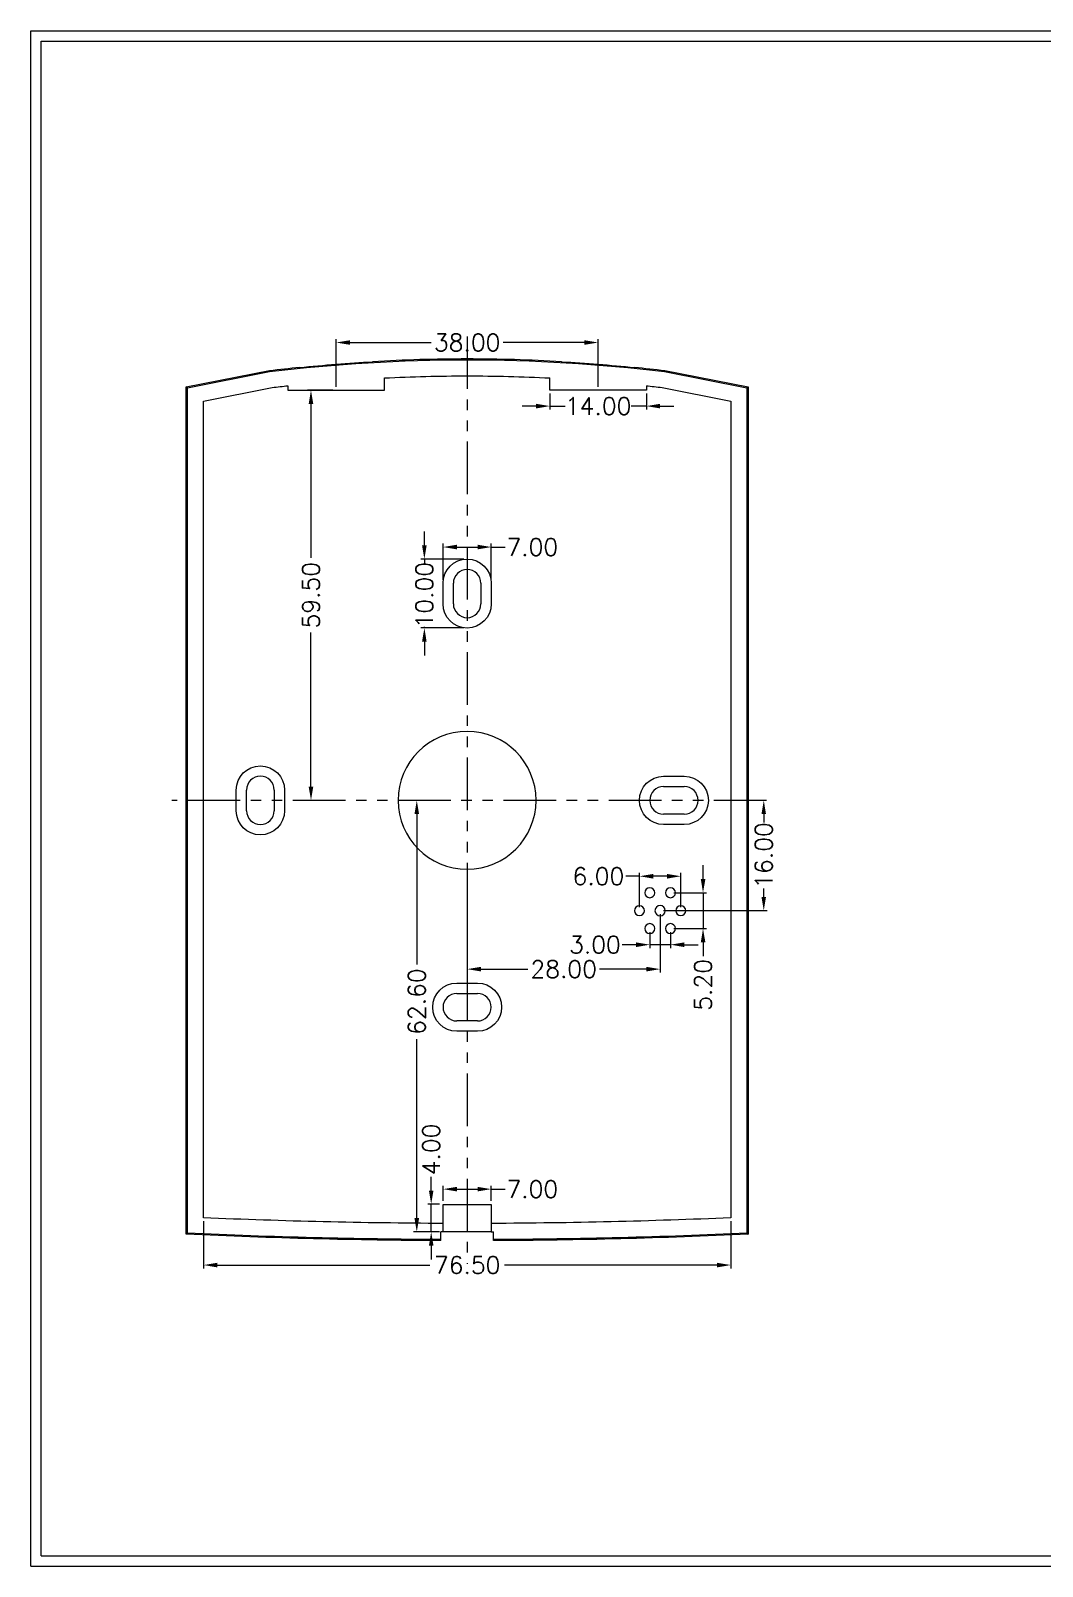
# Model space of a CAD drawing. Header units: millimetres. Extents: x 590 to 905, y 805 to 1028.
# Drawn here: x 589.9 to 736.6, y 804.8 to 1027.6 of the extents above; entities that cross this region are included whole.
import ezdxf

# ---------------------------------------------------------------- set-up
doc = ezdxf.new("R2010")
doc.units = ezdxf.units.MM
doc.header["$LTSCALE"] = 0.5
doc.linetypes.add('PHANTOM', pattern=[2.5, 1.25, -0.25, 0.25, -0.25, 0.25, -0.25])
doc.layers.add('13', color=7, linetype='Continuous')
doc.layers.add('17', color=7, linetype='Continuous')
doc.styles.get("Standard").update_dxf_attribs({"font": 'txt', "bigfont": 'gbcbig.shx'})
doc.dimstyles.new('ISO-25', dxfattribs={"dimtxt": 2.5, "dimasz": 2, "dimexe": 0.5, "dimexo": 0.5, "dimtad": 0, "dimzin": 1, "dimdsep": 46, "dimtxsty": 'Standard', "dimcen": 0, "dimclrd": 4, "dimclre": 4, "dimclrt": 3, "dimadec": 0, "dimazin": 0, "dimtfac": 1, "dimtmove": 0, "dimatfit": 3, "dimfxl": 1.25, "dimlwd": 9, "dimlwe": 9, "dimarcsym": 0})

# ---------------------------------------------------------------- blocks, each defined once
blk = doc.blocks.new('*D184')
at = {"color": 4, "lineweight": 9}
for p, q in [((633.7, 975.41), (630.04, 975.41)), ((630.54, 973.41), (630.54, 951.07)), ((630.54, 917.91), (630.54, 940.24))]:
    blk.add_line(p, q, dxfattribs=at)
for points in [[(630.2, 973.41), (630.87, 973.41), (630.54, 975.41)], [(630.2, 917.91), (630.87, 917.91), (630.54, 915.91)]]:
    blk.add_solid(points, dxfattribs=at)
at = {"layer": 'Defpoints', "color": 0, "lineweight": 9}
for p in [(630.54, 975.41), (634.2, 975.41), (630.54, 915.91)]:
    blk.add_point(p, dxfattribs=at)
at = {"color": 3, "lineweight": 9, "insert": (630.54, 945.66), "char_height": 2.5, "attachment_point": 5, "rotation": 90}
blk.add_mtext('59.50', dxfattribs=at)
blk = doc.blocks.new('*D183')
at = {"color": 4, "lineweight": 9}
for p, q in [((645.89, 913.91), (645.89, 892.12)), ((645.89, 855.31), (645.89, 881.29)), ((648.9, 853.31), (645.39, 853.31))]:
    blk.add_line(p, q, dxfattribs=at)
for points in [[(645.55, 913.91), (646.22, 913.91), (645.89, 915.91)], [(645.55, 855.31), (646.22, 855.31), (645.89, 853.31)]]:
    blk.add_solid(points, dxfattribs=at)
at = {"layer": 'Defpoints', "color": 0, "lineweight": 9}
for p in [(645.89, 915.91), (645.89, 915.91), (649.4, 853.31)]:
    blk.add_point(p, dxfattribs=at)
at = {"color": 3, "lineweight": 9, "insert": (645.89, 886.71), "char_height": 2.5, "attachment_point": 5, "rotation": 90}
blk.add_mtext('62.60', dxfattribs=at)
blk = doc.blocks.new('*D185')
at = {"color": 4, "lineweight": 9}
for p, q in [((649.7, 947.91), (649.7, 953.15)), ((651.7, 952.65), (654.7, 952.65)), ((656.7, 947.91), (656.7, 953.15)), ((656.7, 952.65), (658.7, 952.65))]:
    blk.add_line(p, q, dxfattribs=at)
for points in [[(651.7, 952.99), (651.7, 952.32), (649.7, 952.65)], [(654.7, 952.99), (654.7, 952.32), (656.7, 952.65)]]:
    blk.add_solid(points, dxfattribs=at)
at = {"layer": 'Defpoints', "color": 0, "lineweight": 9}
for p in [(649.7, 952.65), (649.7, 947.41), (656.7, 947.41)]:
    blk.add_point(p, dxfattribs=at)
at = {"color": 3, "lineweight": 9, "insert": (662.65, 952.65), "char_height": 2.5, "attachment_point": 5}
blk.add_mtext('7.00', dxfattribs=at)
blk = doc.blocks.new('*D186')
at = {"color": 4, "lineweight": 9}
for p, q in [((646.99, 952.91), (646.99, 954.91)), ((652.7, 950.91), (646.49, 950.91)), ((646.99, 950.91), (646.99, 950.25)), ((652.7, 940.91), (646.49, 940.91)), ((646.99, 940.91), (646.99, 941.08)), ((646.99, 938.91), (646.99, 936.91))]:
    blk.add_line(p, q, dxfattribs=at)
for points in [[(646.65, 952.91), (647.32, 952.91), (646.99, 950.91)], [(646.65, 938.91), (647.32, 938.91), (646.99, 940.91)]]:
    blk.add_solid(points, dxfattribs=at)
at = {"layer": 'Defpoints', "color": 0, "lineweight": 9}
for p in [(653.2, 950.91), (646.99, 940.91), (653.2, 940.91)]:
    blk.add_point(p, dxfattribs=at)
at = {"color": 3, "lineweight": 9, "insert": (646.99, 945.67), "char_height": 2.5, "attachment_point": 5, "rotation": 90}
blk.add_mtext('10.00', dxfattribs=at)
blk = doc.blocks.new('*D187')
at = {"color": 4, "lineweight": 9}
for p, q in [((649.7, 857.81), (649.7, 860.01)), ((656.7, 857.81), (656.7, 860.01)), ((651.7, 859.51), (654.7, 859.51)), ((656.7, 859.51), (658.7, 859.51))]:
    blk.add_line(p, q, dxfattribs=at)
for points in [[(651.7, 859.84), (651.7, 859.18), (649.7, 859.51)], [(654.7, 859.84), (654.7, 859.18), (656.7, 859.51)]]:
    blk.add_solid(points, dxfattribs=at)
at = {"layer": 'Defpoints', "color": 0, "lineweight": 9}
for p in [(649.7, 859.51), (649.7, 857.31), (656.7, 857.31)]:
    blk.add_point(p, dxfattribs=at)
at = {"color": 3, "lineweight": 9, "insert": (662.65, 859.51), "char_height": 2.5, "attachment_point": 5}
blk.add_mtext('7.00', dxfattribs=at)
blk = doc.blocks.new('*D188')
at = {"color": 4, "lineweight": 9}
for p, q in [((647.98, 859.31), (647.98, 861.31)), ((649.2, 857.31), (647.48, 857.31)), ((647.98, 853.31), (647.98, 857.31)), ((649.2, 853.31), (647.48, 853.31)), ((647.98, 851.31), (647.98, 849.31))]:
    blk.add_line(p, q, dxfattribs=at)
for points in [[(647.65, 859.31), (648.31, 859.31), (647.98, 857.31)], [(647.65, 851.31), (648.31, 851.31), (647.98, 853.31)]]:
    blk.add_solid(points, dxfattribs=at)
at = {"layer": 'Defpoints', "color": 0, "lineweight": 9}
for p in [(647.98, 857.31), (649.7, 857.31), (649.7, 853.31)]:
    blk.add_point(p, dxfattribs=at)
at = {"color": 3, "lineweight": 9, "insert": (647.98, 865.26), "char_height": 2.5, "attachment_point": 5, "rotation": 90}
blk.add_mtext('4.00', dxfattribs=at)
blk = doc.blocks.new('*D189')
at = {"color": 4, "lineweight": 9}
for p, q in [((634.2, 975.91), (634.2, 982.82)), ((672.2, 975.91), (672.2, 982.82)), ((636.2, 982.32), (647.99, 982.32)), ((670.2, 982.32), (658.4, 982.32))]:
    blk.add_line(p, q, dxfattribs=at)
for points in [[(636.2, 982.65), (636.2, 981.99), (634.2, 982.32)], [(670.2, 982.65), (670.2, 981.99), (672.2, 982.32)]]:
    blk.add_solid(points, dxfattribs=at)
at = {"layer": 'Defpoints', "color": 0, "lineweight": 9}
for p in [(672.2, 982.32), (634.2, 975.41), (672.2, 975.41)]:
    blk.add_point(p, dxfattribs=at)
at = {"color": 3, "lineweight": 9, "insert": (653.2, 982.32), "char_height": 2.5, "attachment_point": 5}
blk.add_mtext('38.00', dxfattribs=at)
blk = doc.blocks.new('*D190')
at = {"color": 4, "lineweight": 9}
for p, q in [((665.2, 974.91), (665.2, 972.6)), ((679.2, 974.91), (679.2, 972.6)), ((663.2, 973.1), (661.2, 973.1)), ((665.2, 973.1), (667.4, 973.1)), ((679.2, 973.1), (676.99, 973.1)), ((681.2, 973.1), (683.2, 973.1))]:
    blk.add_line(p, q, dxfattribs=at)
for points in [[(663.2, 973.43), (663.2, 972.76), (665.2, 973.1)], [(681.2, 973.43), (681.2, 972.76), (679.2, 973.1)]]:
    blk.add_solid(points, dxfattribs=at)
at = {"layer": 'Defpoints', "color": 0, "lineweight": 9}
for p in [(665.2, 975.41), (679.2, 975.41), (679.2, 973.1)]:
    blk.add_point(p, dxfattribs=at)
at = {"color": 3, "lineweight": 9, "insert": (672.2, 973.1), "char_height": 2.5, "attachment_point": 5}
blk.add_mtext('14.00', dxfattribs=at)
blk = doc.blocks.new('*D191')
at = {"color": 4, "lineweight": 9}
for p, q in [((614.95, 854.85), (614.95, 848)), ((691.45, 854.85), (691.45, 848)), ((616.95, 848.5), (647.78, 848.5)), ((689.45, 848.5), (658.61, 848.5))]:
    blk.add_line(p, q, dxfattribs=at)
for points in [[(616.95, 848.83), (616.95, 848.16), (614.95, 848.5)], [(689.45, 848.83), (689.45, 848.16), (691.45, 848.5)]]:
    blk.add_solid(points, dxfattribs=at)
at = {"layer": 'Defpoints', "color": 0, "lineweight": 9}
for p in [(614.95, 855.35), (691.45, 855.35), (691.45, 848.5)]:
    blk.add_point(p, dxfattribs=at)
at = {"color": 3, "lineweight": 9, "insert": (653.2, 848.5), "char_height": 2.5, "attachment_point": 5}
blk.add_mtext('76.50', dxfattribs=at)
blk = doc.blocks.new('*D192')
at = {"color": 4, "lineweight": 9}
for p, q in [((696.15, 915.91), (695.73, 915.91)), ((696.23, 913.91), (696.23, 912.7)), ((696.23, 901.91), (696.23, 903.11)), ((681.7, 899.91), (696.73, 899.91))]:
    blk.add_line(p, q, dxfattribs=at)
for points in [[(695.9, 913.91), (696.56, 913.91), (696.23, 915.91)], [(695.9, 901.91), (696.56, 901.91), (696.23, 899.91)]]:
    blk.add_solid(points, dxfattribs=at)
at = {"layer": 'Defpoints', "color": 0, "lineweight": 9}
for p in [(696.65, 915.91), (681.2, 899.91), (696.23, 899.91)]:
    blk.add_point(p, dxfattribs=at)
at = {"color": 3, "lineweight": 9, "insert": (696.23, 907.91), "char_height": 2.5, "attachment_point": 5, "rotation": 90}
blk.add_mtext('16.00', dxfattribs=at)
blk = doc.blocks.new('*D193')
at = {"color": 4, "lineweight": 9}
for p, q in [((653.2, 899.41), (653.2, 890.92)), ((681.2, 899.41), (681.2, 890.92)), ((655.2, 891.42), (661.99, 891.42)), ((679.2, 891.42), (672.4, 891.42))]:
    blk.add_line(p, q, dxfattribs=at)
for points in [[(655.2, 891.76), (655.2, 891.09), (653.2, 891.42)], [(679.2, 891.76), (679.2, 891.09), (681.2, 891.42)]]:
    blk.add_solid(points, dxfattribs=at)
at = {"layer": 'Defpoints', "color": 0, "lineweight": 9}
for p in [(653.2, 899.91), (681.2, 899.91), (653.2, 891.42)]:
    blk.add_point(p, dxfattribs=at)
at = {"color": 3, "lineweight": 9, "insert": (667.2, 891.42), "char_height": 2.5, "attachment_point": 5}
blk.add_mtext('28.00', dxfattribs=at)
blk = doc.blocks.new('*D194')
at = {"color": 4, "lineweight": 9}
for p, q in [((687.42, 904.5), (687.42, 906.5)), ((683.2, 902.5), (687.92, 902.5)), ((687.42, 902.5), (687.42, 897.31)), ((683.2, 897.31), (687.92, 897.31)), ((687.42, 895.31), (687.42, 893.31))]:
    blk.add_line(p, q, dxfattribs=at)
for points in [[(687.09, 904.5), (687.76, 904.5), (687.42, 902.5)], [(687.09, 895.31), (687.76, 895.31), (687.42, 897.31)]]:
    blk.add_solid(points, dxfattribs=at)
at = {"layer": 'Defpoints', "color": 0, "lineweight": 9}
for p in [(682.7, 902.5), (682.7, 897.31), (687.42, 897.31)]:
    blk.add_point(p, dxfattribs=at)
at = {"color": 3, "lineweight": 9, "insert": (687.42, 889.14), "char_height": 2.5, "attachment_point": 5, "rotation": 90}
blk.add_mtext('5.20', dxfattribs=at)
blk = doc.blocks.new('*D195')
at = {"color": 4, "lineweight": 9}
for p, q in [((679.7, 896.81), (679.7, 894.47)), ((682.7, 896.81), (682.7, 894.47)), ((677.7, 894.97), (675.7, 894.97)), ((682.7, 894.97), (679.7, 894.97)), ((684.7, 894.97), (686.7, 894.97))]:
    blk.add_line(p, q, dxfattribs=at)
for points in [[(677.7, 895.3), (677.7, 894.63), (679.7, 894.97)], [(684.7, 895.3), (684.7, 894.63), (682.7, 894.97)]]:
    blk.add_solid(points, dxfattribs=at)
at = {"layer": 'Defpoints', "color": 0, "lineweight": 9}
for p in [(679.7, 897.31), (682.7, 897.31), (679.7, 894.97)]:
    blk.add_point(p, dxfattribs=at)
at = {"color": 3, "lineweight": 9, "insert": (671.74, 894.97), "char_height": 2.5, "attachment_point": 5}
blk.add_mtext('3.00', dxfattribs=at)
blk = doc.blocks.new('*D196')
at = {"color": 4, "lineweight": 9}
for p, q in [((678.2, 904.9), (676.2, 904.9)), ((678.2, 900.41), (678.2, 905.4)), ((682.2, 904.9), (680.2, 904.9)), ((684.2, 900.41), (684.2, 905.4))]:
    blk.add_line(p, q, dxfattribs=at)
for points in [[(680.2, 905.23), (680.2, 904.56), (678.2, 904.9)], [(682.2, 905.23), (682.2, 904.56), (684.2, 904.9)]]:
    blk.add_solid(points, dxfattribs=at)
at = {"layer": 'Defpoints', "color": 0, "lineweight": 9}
for p in [(678.2, 904.9), (678.2, 899.91), (684.2, 899.91)]:
    blk.add_point(p, dxfattribs=at)
at = {"color": 3, "lineweight": 9, "insert": (672.24, 904.9), "char_height": 2.5, "attachment_point": 5}
blk.add_mtext('6.00', dxfattribs=at)

msp = doc.modelspace()

# ---------------------------------------------------------------- linework, layer by layer
at = {"color": 7, "linetype": 'Continuous', "lineweight": 9}
for p, q in [((589.873, 804.802), (589.873, 1027.552)), ((589.873, 1027.552), (904.873, 1027.552)), ((591.373, 806.302), (591.373, 1026.052)), ((591.373, 1026.052), (903.373, 1026.052)), ((589.873, 804.802), (904.873, 804.802)), ((591.373, 806.302), (903.373, 806.302))]:
    msp.add_line(p, q, dxfattribs=at)
at = {"layer": '13', "color": 7, "linetype": 'Continuous', "lineweight": 9}
for p, q in [((612.446, 975.891), (624.517, 978.258)), ((612.603, 975.762), (624.542, 978.103)), ((681.849, 978.103), (693.788, 975.762)), ((681.874, 978.258), (693.946, 975.891)), ((612.603, 975.762), (612.446, 975.891)), ((612.446, 852.962), (612.446, 975.891)), ((612.603, 853.112), (612.603, 975.762)), ((614.946, 973.834), (624.908, 975.787)), ((627.196, 976.051), (627.196, 975.406)), ((641.196, 975.406), (641.196, 977.177)), ((665.196, 975.406), (665.196, 977.177)), ((679.196, 976.051), (679.196, 975.406)), ((681.483, 975.787), (691.446, 973.834)), ((693.788, 975.762), (693.946, 975.891)), ((693.788, 975.762), (693.788, 853.112)), ((693.946, 975.891), (693.946, 852.962)), ((614.946, 855.353), (614.946, 973.834)), ((627.196, 975.406), (641.196, 975.406)), ((679.196, 975.406), (665.196, 975.406)), ((691.446, 973.834), (691.446, 855.353)), ((649.696, 944.406), (649.696, 947.406)), ((651.196, 944.406), (651.196, 947.406)), ((655.196, 947.406), (655.196, 944.406)), ((656.696, 947.406), (656.696, 944.406)), ((681.696, 919.406), (684.696, 919.406)), ((681.696, 917.906), (684.696, 917.906)), ((619.696, 914.406), (619.696, 917.406)), ((621.196, 914.406), (621.196, 917.406)), ((625.196, 917.406), (625.196, 914.406)), ((626.696, 917.406), (626.696, 914.406)), ((684.696, 913.906), (681.696, 913.906)), ((684.696, 912.406), (681.696, 912.406)), ((651.696, 889.406), (654.696, 889.406)), ((651.696, 887.906), (654.696, 887.906)), ((654.696, 883.906), (651.696, 883.906)), ((654.696, 882.406), (651.696, 882.406)), ((649.696, 853.306), (649.696, 857.306)), ((649.696, 857.306), (656.696, 857.306)), ((656.696, 857.306), (656.696, 853.306)), ((649.696, 853.306), (649.396, 853.306)), ((649.396, 852.197), (649.396, 853.306)), ((656.696, 853.306), (649.696, 853.306)), ((656.696, 853.306), (656.996, 853.306)), ((656.996, 852.197), (656.996, 853.306))]:
    msp.add_line(p, q, dxfattribs=at)
at = {"layer": '13', "color": 7, "linetype": 'Continuous', "lineweight": 9, "extrusion": (0, 0, -1)}
for centre, radius in [((-653.196, 915.906), 10), ((-679.696, 902.504), 0.718), ((-682.696, 902.504), 0.718), ((-678.196, 899.906), 0.718), ((-681.196, 899.906), 0.75), ((-684.196, 899.906), 0.718), ((-679.696, 897.308), 0.718), ((-682.696, 897.308), 0.718)]:
    msp.add_circle(centre, radius, dxfattribs=at)
for centre, start, end in [((-653.196, 947.406), 0, 180), ((-653.196, 944.406), 180, 0), ((-623.196, 917.406), 360, 180), ((-681.696, 915.906), 270, 90), ((-684.696, 915.906), 90, 270), ((-623.196, 914.406), 180, 360), ((-651.696, 885.906), 270, 90), ((-654.696, 885.906), 90, 270)]:
    msp.add_arc(centre, 3.5, start, end, dxfattribs=at)
at = {"layer": '13', "color": 7, "linetype": 'Continuous', "lineweight": 9}
for centre, start, end in [((653.196, 947.406), 0, 180), ((653.196, 944.406), 180, 0), ((623.196, 917.406), 0, 180), ((681.696, 915.906), 90, 270), ((684.696, 915.906), 270, 90), ((623.196, 914.406), 180, 0), ((651.696, 885.906), 90, 270), ((654.696, 885.906), 270, 90)]:
    msp.add_arc(centre, 2, start, end, dxfattribs=at)
for points in [[(624.517, 978.258), (625.973, 978.434), (627.433, 978.597), (628.896, 978.746)], [(639.496, 979.484), (635.95, 979.281), (632.414, 979), (628.896, 978.641)], [(677.496, 978.641), (673.977, 979), (670.441, 979.281), (666.896, 979.484)], [(677.496, 978.746), (678.958, 978.597), (680.418, 978.434), (681.874, 978.258)], [(624.908, 975.787), (625.67, 975.879), (626.433, 975.967), (627.196, 976.051)], [(679.196, 976.051), (679.958, 975.967), (680.721, 975.879), (681.483, 975.787)], [(649.696, 854.538), (638.108, 854.584), (626.521, 854.856), (614.946, 855.353)], [(691.446, 855.353), (679.867, 854.856), (668.284, 854.584), (656.696, 854.538)]]:
    msp.add_open_spline(points, degree=3, dxfattribs=at)
for points, knots in [([(624.542, 978.103), (624.539, 978.118), (624.537, 978.134), (624.534, 978.149), (624.532, 978.165), (624.529, 978.18), (624.527, 978.196), (624.524, 978.217), (624.52, 978.237), (624.517, 978.258)], [0, 0, 0, 0, 0.3000011, 0.3000011, 0.3000011, 0.6000022, 0.6000022, 0.6000022, 1, 1, 1, 1]), ([(624.542, 978.103), (633.995, 979.245), (643.595, 979.824), (662.796, 979.824), (672.396, 979.245), (681.849, 978.103)], [0, 0, 0, 0, 0.5, 0.5, 1, 1, 1, 1]), ([(628.896, 978.746), (628.896, 978.715), (628.896, 978.683), (628.896, 978.653), (628.896, 978.648), (628.896, 978.644), (628.896, 978.639)], [0, 0, 0, 0, 0.8999922, 0.8999922, 0.8999922, 1, 1, 1, 1]), ([(639.496, 979.589), (644.052, 979.85), (648.624, 979.981), (657.767, 979.981), (662.339, 979.85), (666.896, 979.589)], [0, 0, 0, 0, 0.5, 0.5, 1, 1, 1, 1]), ([(639.496, 979.484), (639.496, 979.516), (639.496, 979.547), (639.496, 979.577), (639.496, 979.582), (639.496, 979.586), (639.496, 979.591)], [0, 0, 0, 0, 0.900001, 0.900001, 0.900001, 1, 1, 1, 1]), ([(666.896, 979.589), (666.896, 979.558), (666.896, 979.526), (666.896, 979.496), (666.896, 979.492), (666.896, 979.487), (666.896, 979.483)], [0, 0, 0, 0, 0.900001, 0.900001, 0.900001, 1, 1, 1, 1]), ([(677.496, 978.641), (677.496, 978.672), (677.496, 978.704), (677.496, 978.734), (677.496, 978.739), (677.496, 978.743), (677.496, 978.748)], [0, 0, 0, 0, 0.8999922, 0.8999922, 0.8999922, 1, 1, 1, 1]), ([(681.849, 978.103), (681.852, 978.118), (681.854, 978.134), (681.857, 978.149), (681.859, 978.165), (681.862, 978.18), (681.864, 978.196), (681.867, 978.217), (681.871, 978.237), (681.874, 978.258)], [0, 0, 0, 0, 0.3000011, 0.3000011, 0.3000011, 0.6000022, 0.6000022, 0.6000022, 1, 1, 1, 1]), ([(641.196, 977.177), (645.194, 977.38), (649.195, 977.481), (655.201, 977.481), (657.202, 977.455), (661.201, 977.354), (663.199, 977.278), (665.196, 977.177)], [0, 0, 0, 0, 0.5, 0.5, 0.75, 0.75, 1, 1, 1, 1]), ([(612.603, 853.112), (612.576, 853.087), (612.55, 853.062), (612.524, 853.037), (612.498, 853.012), (612.472, 852.987), (612.446, 852.962)], [0, 0, 0, 0, 0.5033288, 0.5033288, 0.5033288, 1, 1, 1, 1]), ([(649.396, 852.039), (643.235, 852.066), (637.075, 852.156), (624.758, 852.463), (618.6, 852.681), (612.446, 852.962)], [0, 0, 0, 0, 0.5, 0.5, 1, 1, 1, 1]), ([(649.396, 852.197), (643.261, 852.223), (637.127, 852.312), (624.861, 852.617), (618.731, 852.833), (612.603, 853.112)], [0, 0, 0, 0, 0.5, 0.5, 1, 1, 1, 1]), ([(649.396, 852.039), (649.396, 852.044), (649.396, 852.05), (649.396, 852.055), (649.396, 852.07), (649.396, 852.086), (649.396, 852.102), (649.396, 852.117), (649.396, 852.133), (649.396, 852.149), (649.396, 852.165), (649.396, 852.181), (649.396, 852.197)], [0, 0, 0, 0, 0.0963755, 0.0963755, 0.0963755, 0.396443, 0.396443, 0.396443, 0.6965105, 0.6965105, 0.6965105, 1, 1, 1, 1]), ([(693.788, 853.112), (687.66, 852.833), (681.53, 852.617), (669.264, 852.312), (663.13, 852.223), (656.996, 852.197)], [0, 0, 0, 0, 0.5, 0.5, 1, 1, 1, 1]), ([(693.946, 852.962), (687.791, 852.681), (681.634, 852.463), (669.316, 852.156), (663.156, 852.066), (656.996, 852.039)], [0, 0, 0, 0, 0.5, 0.5, 1, 1, 1, 1]), ([(656.996, 852.039), (656.996, 852.044), (656.996, 852.05), (656.996, 852.055), (656.996, 852.07), (656.996, 852.086), (656.996, 852.102), (656.996, 852.117), (656.996, 852.133), (656.996, 852.149), (656.996, 852.165), (656.996, 852.181), (656.996, 852.197)], [0, 0, 0, 0, 0.0963755, 0.0963755, 0.0963755, 0.396443, 0.396443, 0.396443, 0.6965105, 0.6965105, 0.6965105, 1, 1, 1, 1]), ([(693.788, 853.112), (693.815, 853.087), (693.841, 853.062), (693.867, 853.037), (693.893, 853.012), (693.919, 852.987), (693.946, 852.962)], [0, 0, 0, 0, 0.5033288, 0.5033288, 0.5033288, 1, 1, 1, 1])]:
    msp.add_open_spline(points, degree=3, knots=knots, dxfattribs=at)
at = {"layer": '17', "color": 1, "linetype": 'PHANTOM', "lineweight": 9, "ltscale": 12.220669}
for p, q in [((653.196, 983.217), (653.196, 848.699)), ((696.646, 915.906), (610.371, 915.906))]:
    msp.add_line(p, q, dxfattribs=at)

# ---------------------------------------------------------------- dimensions: what is measured, and where the dimension line sits
at = {"lineweight": 9}
for base, p1, p2, picture, middle in [((672.196, 982.322), (634.196, 975.406), (672.196, 975.406), '*D189', (653.196, 982.322)), ((679.196, 973.095), (665.196, 975.406), (679.196, 975.406), '*D190', (672.196, 973.095)), ((678.196, 904.897), (684.196, 899.906), (678.196, 899.906), '*D196', (672.237, 904.897)), ((679.696, 894.965), (682.696, 897.308), (679.696, 897.308), '*D195', (671.737, 894.965)), ((691.446, 848.497), (614.946, 855.353), (691.446, 855.353), '*D191', (653.196, 848.497))]:
    dim = msp.add_linear_dim(base=base, p1=p1, p2=p2, dimstyle='ISO-25', dxfattribs=at)
    dim.commit()
    dim.dimension.update_dxf_attribs({"geometry": picture, "text_midpoint": middle})
for base, p1, p2, picture, middle in [((630.536, 975.406), (630.536, 915.906), (634.196, 975.406), '*D184', (630.536, 945.656)), ((646.986, 940.906), (653.196, 950.906), (653.196, 940.906), '*D186', (646.986, 945.668)), ((645.886, 915.906), (649.396, 853.306), (645.886, 915.906), '*D183', (645.886, 886.706))]:
    dim = msp.add_linear_dim(base=base, p1=p1, p2=p2, angle=90, dimstyle='ISO-25', dxfattribs=at)
    dim.commit()
    dim.dimension.update_dxf_attribs({"geometry": picture, "text_midpoint": middle, "dimtype": 160})
for base, p1, p2, picture, middle in [((649.696, 952.653), (656.696, 947.406), (649.696, 947.406), '*D185', (662.654, 952.653)), ((653.196, 891.425), (681.196, 899.906), (653.196, 899.906), '*D193', (667.196, 891.425)), ((649.696, 859.511), (656.696, 857.306), (649.696, 857.306), '*D187', (662.654, 859.511))]:
    dim = msp.add_linear_dim(base=base, p1=p1, p2=p2, dimstyle='ISO-25', dxfattribs=at)
    dim.commit()
    dim.dimension.update_dxf_attribs({"geometry": picture, "text_midpoint": middle, "dimtype": 160})
for base, p1, p2, picture, middle in [((696.231, 899.906), (696.646, 915.906), (681.196, 899.906), '*D192', (696.231, 907.906)), ((687.422, 897.308), (682.696, 902.504), (682.696, 897.308), '*D194', (687.422, 889.141)), ((647.979, 857.306), (649.696, 853.306), (649.696, 857.306), '*D188', (647.979, 865.264))]:
    dim = msp.add_linear_dim(base=base, p1=p1, p2=p2, angle=90, dimstyle='ISO-25', dxfattribs=at)
    dim.commit()
    dim.dimension.update_dxf_attribs({"geometry": picture, "text_midpoint": middle})

doc.saveas('drawing.dxf')
